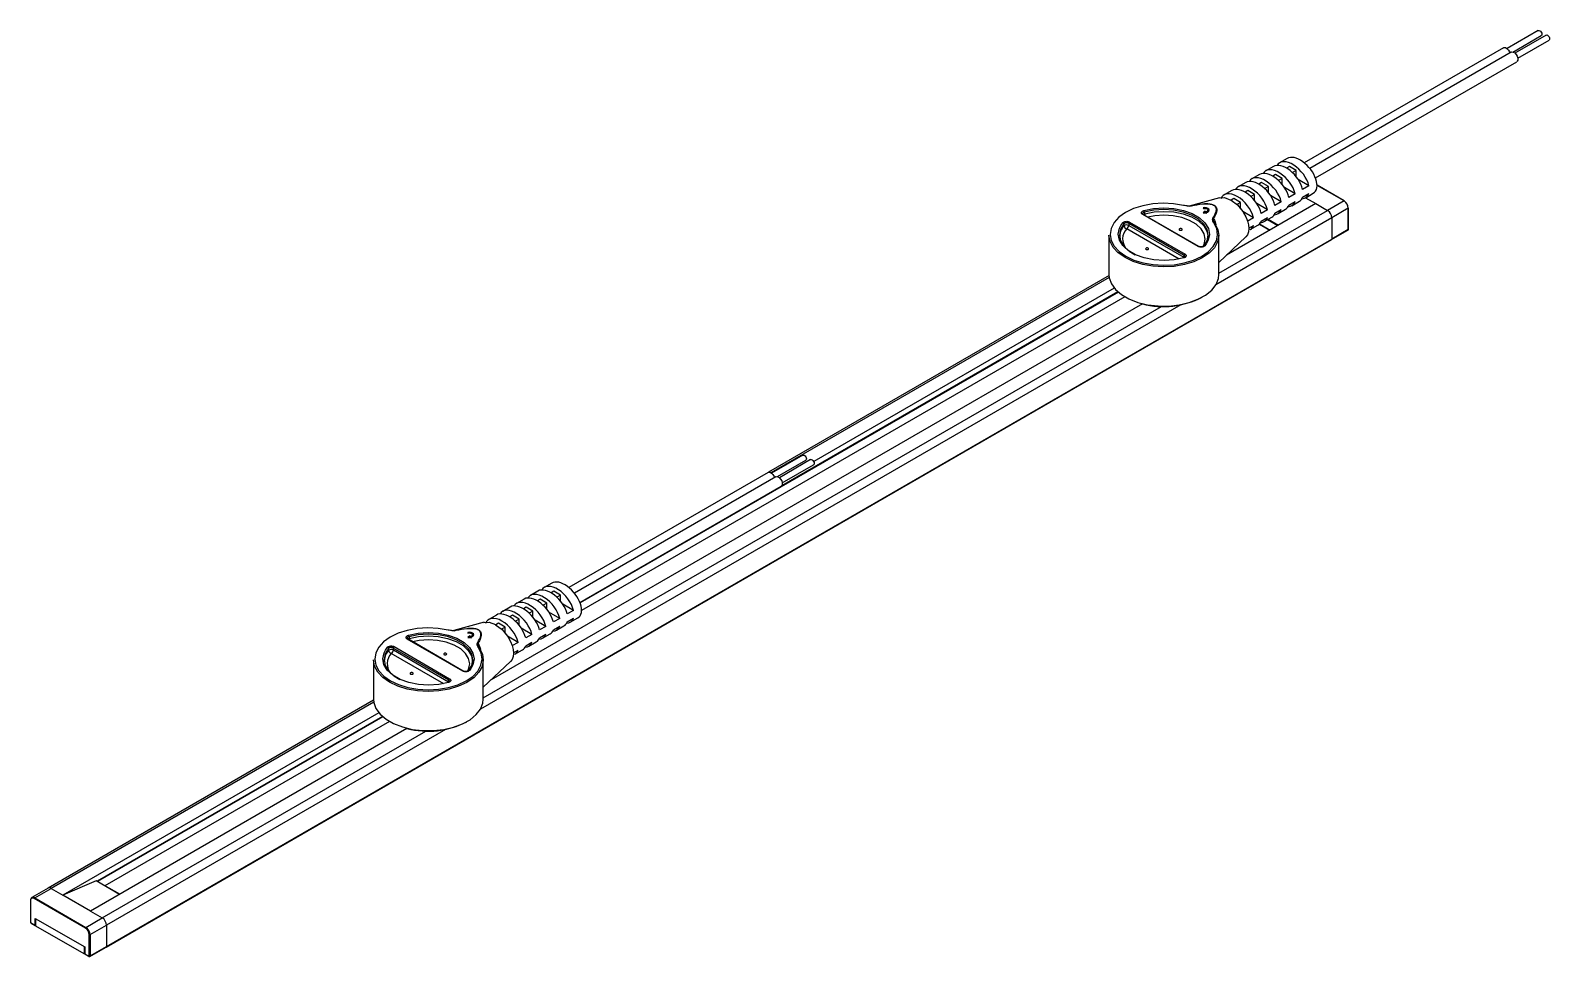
# Model space of a CAD drawing. Header units: millimetres. Extents: x 1020 to 1472, y -35 to 484.
# Drawn here: x 1050.7 to 1306.7, y 327.9 to 483.9 of the extents above; entities that cross this region are included whole.
import ezdxf

# ---------------------------------------------------------------- set-up
doc = ezdxf.new("R2010")
doc.units = ezdxf.units.MM
doc.layers.add('SolidLine', color=7, linetype='Continuous', lineweight=30)

msp = doc.modelspace()

# ---------------------------------------------------------------- linework, layer by layer
at = {"layer": 'SolidLine', "color": 7, "linetype": 'Continuous', "lineweight": 25}
for p, q in [((1304.806, 483.906), (1299.539, 480.865)), ((1300.529, 480.282), (1305.306, 483.04)), ((1306.115, 483.151), (1300.847, 480.11)), ((1301.347, 479.244), (1306.615, 482.285)), ((1298.937, 481.009), (1265.355, 461.622)), ((1300.245, 480.253), (1266.314, 460.665)), ((1267.257, 459.073), (1301.17, 478.651)), ((1260.17, 461.013), (1258.897, 460.279)), ((1262.503, 462.36), (1261.23, 461.626)), ((1262.86, 460.971), (1262.4, 460.706)), ((1263.991, 460.318), (1262.86, 460.971)), ((1255.503, 458.319), (1254.23, 457.584)), ((1257.836, 459.666), (1256.564, 458.931)), ((1258.193, 458.277), (1257.733, 458.012)), ((1259.324, 457.624), (1258.193, 458.277)), ((1260.526, 459.624), (1260.067, 459.359)), ((1261.658, 458.971), (1260.526, 459.624)), ((1261.658, 458.971), (1261.045, 458.617)), ((1261.658, 457.958), (1261.658, 458.971)), ((1263.991, 460.318), (1263.379, 459.964)), ((1263.991, 459.305), (1263.991, 460.318)), ((1266.167, 457.756), (1264.363, 458.797)), ((1251.105, 455.738), (1245.981, 454.335)), ((1253.169, 456.972), (1251.897, 456.237)), ((1255.859, 456.93), (1255.4, 456.665)), ((1256.991, 456.277), (1255.859, 456.93)), ((1256.991, 456.277), (1256.378, 455.923)), ((1256.991, 455.264), (1256.991, 456.277)), ((1259.324, 457.624), (1258.712, 457.27)), ((1259.324, 456.611), (1259.324, 457.624)), ((1261.5, 455.061), (1259.696, 456.102)), ((1263.833, 456.408), (1262.03, 457.45)), ((1263.833, 456.408), (1262.773, 455.796)), ((1266.167, 457.756), (1265.106, 457.143)), ((1265.106, 455.837), (1266.167, 456.449)), ((1265.608, 455.737), (1267.338, 454.738)), ((1265.621, 455.744), (1266.893, 456.479)), ((1272.125, 455.192), (1267.526, 457.847)), ((1248.674, 453.457), (1248.33, 453.176)), ((1248.33, 453.176), (1248.959, 453.129)), ((1248.333, 454.034), (1248.381, 453.921)), ((1248.674, 453.294), (1248.513, 453.162)), ((1248.774, 453.342), (1248.674, 453.457)), ((1248.674, 453.294), (1248.674, 453.457)), ((1248.774, 453.178), (1248.674, 453.294)), ((1248.774, 453.178), (1248.774, 453.342)), ((1248.864, 453.201), (1248.774, 453.178)), ((1248.959, 453.129), (1248.864, 453.238)), ((1248.864, 453.136), (1248.864, 453.238)), ((1249.142, 453.474), (1249.142, 453.637)), ((1267.338, 454.738), (1252.262, 446.035)), ((1253.007, 455.352), (1253.031, 455.338)), ((1253.526, 455.583), (1253.062, 455.315)), ((1254.657, 454.93), (1253.526, 455.583)), ((1254.657, 454.93), (1254.035, 454.571)), ((1254.657, 453.856), (1254.657, 454.93)), ((1256.833, 452.367), (1255.028, 453.409)), ((1259.167, 453.714), (1257.363, 454.755)), ((1259.167, 453.714), (1258.106, 453.102)), ((1261.5, 455.061), (1260.439, 454.449)), ((1260.439, 453.143), (1261.5, 453.755)), ((1260.954, 453.05), (1262.226, 453.785)), ((1262.773, 454.49), (1263.833, 455.102)), ((1263.287, 454.397), (1264.56, 455.132)), ((1267.338, 454.738), (1269.318, 453.595)), ((1272.075, 455.187), (1269.318, 453.595)), ((1272.782, 453.962), (1270.025, 452.37)), ((1272.782, 450.37), (1272.782, 453.962)), ((1272.812, 450.41), (1272.812, 454.003)), ((1245.142, 446.015), (1235.795, 451.41)), ((1235.804, 451.084), (1245.088, 445.725)), ((1235.936, 451.641), (1245.283, 446.245)), ((1247.498, 447.524), (1238.152, 452.92)), ((1247.598, 447.534), (1238.252, 452.93)), ((1256.833, 452.367), (1255.772, 451.755)), ((1256.031, 450.598), (1256.833, 451.061)), ((1256.287, 450.356), (1257.559, 451.091)), ((1257.822, 451.299), (1259.601, 450.272)), ((1258.106, 451.796), (1259.167, 452.408)), ((1258.62, 451.703), (1259.893, 452.438)), ((1270.025, 452.37), (1270.025, 448.778)), ((1063.508, 329.49), (1269.983, 448.686)), ((1063.55, 329.582), (1270.025, 448.778)), ((1232.467, 449.419), (1232.467, 442.805)), ((1250.967, 442.805), (1250.967, 449.419)), ((1250.967, 444.808), (1255.525, 449.128)), ((1269.983, 448.686), (1272.741, 450.278)), ((1272.782, 450.37), (1270.025, 448.778)), ((1247.602, 447.532), (1247.598, 447.534)), ((1232.473, 442.623), (1175.1, 409.503)), ((1233.363, 440.513), (1182.716, 411.275)), ((1238.092, 437.855), (1128.338, 374.495)), ((1234.05, 439.818), (1143.359, 387.464)), ((1235.142, 439.05), (1143.602, 386.205)), ((1233.973, 439.885), (1177.337, 407.19)), ((1180.882, 412.366), (1175.615, 409.325)), ((1176.605, 408.742), (1181.382, 411.5)), ((1182.19, 411.611), (1176.923, 408.57)), ((1177.423, 407.704), (1182.69, 410.745)), ((1175.013, 409.469), (1141.431, 390.082)), ((1176.321, 408.713), (1142.39, 389.125)), ((1143.333, 387.534), (1177.246, 407.111)), ((1136.246, 389.473), (1134.973, 388.739)), ((1138.579, 390.821), (1137.306, 390.086)), ((1138.936, 389.431), (1138.476, 389.166)), ((1140.067, 388.778), (1138.936, 389.431)), ((1131.579, 386.779), (1130.306, 386.045)), ((1133.912, 388.126), (1132.639, 387.392)), ((1134.269, 386.737), (1133.809, 386.472)), ((1135.4, 386.084), (1134.269, 386.737)), ((1136.602, 388.084), (1136.143, 387.819)), ((1137.734, 387.431), (1136.602, 388.084)), ((1137.734, 387.431), (1137.121, 387.078)), ((1137.734, 386.418), (1137.734, 387.431)), ((1140.067, 388.778), (1139.455, 388.425)), ((1140.067, 387.765), (1140.067, 388.778)), ((1142.243, 386.216), (1140.439, 387.257)), ((1127.181, 384.198), (1122.057, 382.795)), ((1129.245, 385.432), (1127.973, 384.697)), ((1129.602, 384.043), (1129.137, 383.775)), ((1130.733, 383.39), (1129.602, 384.043)), ((1131.935, 385.39), (1131.476, 385.125)), ((1133.067, 384.737), (1131.935, 385.39)), ((1133.067, 384.737), (1132.454, 384.383)), ((1133.067, 383.724), (1133.067, 384.737)), ((1135.4, 386.084), (1134.788, 385.731)), ((1135.4, 385.071), (1135.4, 386.084)), ((1137.576, 383.522), (1135.772, 384.563)), ((1139.909, 384.869), (1138.106, 385.91)), ((1139.909, 384.869), (1138.849, 384.256)), ((1142.243, 386.216), (1141.182, 385.603)), ((1141.182, 384.297), (1142.243, 384.909)), ((1141.696, 384.204), (1142.969, 384.939)), ((1124.75, 381.917), (1124.406, 381.636)), ((1124.406, 381.636), (1125.035, 381.589)), ((1124.409, 382.494), (1124.457, 382.381)), ((1124.75, 381.754), (1124.589, 381.623)), ((1124.85, 381.802), (1124.75, 381.917)), ((1124.75, 381.754), (1124.75, 381.917)), ((1124.85, 381.638), (1124.75, 381.754)), ((1124.85, 381.638), (1124.85, 381.802)), ((1124.94, 381.661), (1124.85, 381.638)), ((1125.035, 381.589), (1124.94, 381.698)), ((1124.94, 381.596), (1124.94, 381.698)), ((1125.218, 381.934), (1125.218, 382.097)), ((1129.083, 383.812), (1129.107, 383.798)), ((1130.733, 383.39), (1130.111, 383.031)), ((1130.733, 382.316), (1130.733, 383.39)), ((1132.909, 380.827), (1131.104, 381.869)), ((1135.242, 382.174), (1133.439, 383.216)), ((1135.242, 382.174), (1134.182, 381.562)), ((1137.576, 383.522), (1136.515, 382.909)), ((1136.515, 381.603), (1137.576, 382.215)), ((1137.03, 381.51), (1138.302, 382.245)), ((1138.849, 382.95), (1139.909, 383.562)), ((1139.363, 382.857), (1140.636, 383.592)), ((1121.218, 374.475), (1111.871, 379.87)), ((1111.88, 379.545), (1121.164, 374.185)), ((1112.012, 380.101), (1121.359, 374.705)), ((1123.574, 375.984), (1114.228, 381.38)), ((1123.674, 375.994), (1114.328, 381.39)), ((1132.909, 380.827), (1131.848, 380.215)), ((1132.107, 379.058), (1132.909, 379.521)), ((1132.363, 378.816), (1133.635, 379.551)), ((1134.182, 380.256), (1135.242, 380.868)), ((1134.696, 380.163), (1135.969, 380.898)), ((1108.543, 377.879), (1108.543, 371.265)), ((1127.043, 371.265), (1127.043, 377.879)), ((1127.043, 373.268), (1131.601, 377.589)), ((1123.678, 375.992), (1123.674, 375.994)), ((1108.549, 371.083), (1053.716, 339.429)), ((1109.439, 368.973), (1056.196, 338.237)), ((1114.168, 366.315), (1060.863, 335.543)), ((1110.049, 368.345), (1061.961, 340.585)), ((1110.126, 368.278), (1062.058, 340.529)), ((1111.218, 367.51), (1063.269, 339.83)), ((1061.791, 340.659), (1056.196, 338.237)), ((1065.779, 338.381), (1061.832, 340.659)), ((1053.716, 339.429), (1050.958, 337.837)), ((1051.458, 337.788), (1054.216, 339.38)), ((1054.216, 339.38), (1056.196, 338.237)), ((1060.863, 335.543), (1056.196, 338.237)), ((1050.722, 337.338), (1050.722, 333.746)), ((1050.751, 337.298), (1050.751, 333.705)), ((1060.014, 332.685), (1051.387, 337.665)), ((1051.458, 337.788), (1060.085, 332.808)), ((1060.863, 335.543), (1062.842, 334.4)), ((1050.822, 333.582), (1051.529, 333.174)), ((1050.842, 333.537), (1051.549, 333.128)), ((1051.529, 334.317), (1059.873, 329.501)), ((1051.529, 333.174), (1051.529, 334.317)), ((1051.599, 333.133), (1051.635, 333.154)), ((1051.635, 333.031), (1051.635, 334.256)), ((1051.635, 334.256), (1059.767, 329.562)), ((1059.767, 328.337), (1051.635, 333.031)), ((1060.085, 332.808), (1062.842, 334.4)), ((1060.792, 331.583), (1063.55, 333.175)), ((1063.55, 333.175), (1063.55, 329.582)), ((1060.65, 327.99), (1060.65, 331.583)), ((1060.792, 331.583), (1060.792, 327.99)), ((1059.767, 329.562), (1059.767, 328.337)), ((1059.873, 328.398), (1059.767, 328.337)), ((1059.873, 329.501), (1059.873, 328.357)), ((1059.873, 328.357), (1060.58, 327.949)), ((1059.893, 328.312), (1060.6, 327.903)), ((1060.75, 327.898), (1063.508, 329.49)), ((1060.792, 327.99), (1063.55, 329.582))]:
    msp.add_line(p, q, dxfattribs=at)
at = {"layer": 'SolidLine', "color": 8, "linetype": 'Continuous', "lineweight": 25}
for p, q in [((1272.075, 455.187), (1267.527, 457.813)), ((1246.053, 454.328), (1246.376, 454.392)), ((1250.967, 443.002), (1269.318, 453.595)), ((1234.464, 451.045), (1234.817, 451.533)), ((1270.025, 452.37), (1250.473, 441.084)), ((1257.842, 451.321), (1259.63, 450.288)), ((1260.911, 451.028), (1259.181, 452.027)), ((1259.313, 452.103), (1261.043, 451.104)), ((1244.294, 445.404), (1235.452, 450.508)), ((1245.149, 445.672), (1245.088, 445.725)), ((1248.859, 447.946), (1248.618, 447.632)), ((1232.508, 442.305), (1175.51, 409.402)), ((1244.591, 437.688), (1126.549, 369.544)), ((1127.043, 371.462), (1241.303, 437.423)), ((1122.129, 382.788), (1122.452, 382.852)), ((1110.54, 379.505), (1110.893, 379.993)), ((1120.37, 373.864), (1111.528, 378.969)), ((1124.934, 376.406), (1124.694, 376.092)), ((1121.225, 374.132), (1121.164, 374.185)), ((1108.584, 370.766), (1054.216, 339.38)), ((1120.667, 366.148), (1063.55, 333.175)), ((1062.842, 334.4), (1117.379, 365.883)), ((1065.758, 338.369), (1061.791, 340.659))]:
    msp.add_line(p, q, dxfattribs=at)
at = {"layer": 'SolidLine', "color": 7, "linetype": 'Continuous', "lineweight": 25, "flags": 128}
for points in [[(1304.806, 483.906), (1304.921, 483.928), (1305.056, 483.881), (1305.192, 483.772), (1305.306, 483.617), (1305.383, 483.441), (1305.41, 483.269), (1305.383, 483.128), (1305.306, 483.04), (1305.306, 483.04)], [(1306.115, 483.151), (1306.229, 483.173), (1306.365, 483.126), (1306.5, 483.017), (1306.615, 482.862), (1306.691, 482.686), (1306.718, 482.514), (1306.691, 482.373), (1306.615, 482.285), (1306.615, 482.285)], [(1298.937, 481.009), (1299.039, 481.046), (1299.277, 481.02), (1299.534, 480.869), (1299.77, 480.616), (1299.949, 480.301), (1300.012, 480.119)], [(1300.245, 480.253), (1300.338, 480.289), (1300.574, 480.269), (1300.83, 480.123), (1301.068, 479.875), (1301.25, 479.561), (1301.349, 479.23), (1301.349, 478.934), (1301.25, 478.717), (1301.17, 478.651)], [(1251.029, 455.715), (1251.936, 455.763), (1253.007, 455.352)], [(1245.047, 454.44), (1243.352, 454.721), (1241.594, 454.806), (1239.841, 454.693), (1238.159, 454.386), (1236.613, 453.897), (1235.26, 453.243), (1234.153, 452.45), (1233.333, 451.549), (1232.831, 450.573), (1232.667, 449.559), (1232.847, 448.546), (1233.364, 447.572), (1234.198, 446.675), (1235.318, 445.888), (1236.681, 445.242), (1238.235, 444.76), (1239.922, 444.462), (1241.676, 444.358), (1243.432, 444.453), (1245.124, 444.742), (1246.685, 445.216), (1248.058, 445.855), (1249.19, 446.636), (1250.039, 447.528), (1250.571, 448.499), (1250.766, 449.511), (1250.618, 450.526), (1250.132, 451.505)], [(1238.338, 453.566), (1239.967, 453.901), (1241.685, 454.018), (1243.405, 453.91), (1245.039, 453.582), (1246.504, 453.052), (1247.727, 452.346), (1248.646, 451.5), (1249.213, 450.557), (1249.4, 449.564), (1249.199, 448.572), (1248.859, 447.946)], [(1248.439, 447.533), (1249.005, 448.449), (1249.201, 449.415), (1249.019, 450.382), (1248.466, 451.301), (1247.571, 452.125), (1246.38, 452.813), (1244.952, 453.329), (1243.361, 453.648), (1241.686, 453.754), (1240.013, 453.64), (1238.426, 453.314)], [(1248.864, 453.238), (1249.11, 453.326), (1249.278, 453.463), (1249.342, 453.626), (1249.293, 453.79), (1249.138, 453.932), (1248.901, 454.028), (1248.618, 454.064), (1248.333, 454.034)], [(1248.381, 453.921), (1248.593, 453.948), (1248.806, 453.925), (1248.987, 453.856), (1249.105, 453.751), (1249.142, 453.627), (1249.092, 453.505), (1248.962, 453.405), (1248.774, 453.342)], [(1253.031, 455.338), (1254.115, 454.51), (1255.033, 453.403)], [(1255.033, 453.404), (1255.156, 453.214), (1255.53, 452.535), (1255.807, 451.845), (1255.979, 451.172), (1256.036, 450.541), (1255.979, 449.977), (1255.807, 449.501), (1255.53, 449.132), (1255.526, 449.129)], [(1250.318, 451.384), (1250.815, 450.384), (1250.966, 449.346), (1250.766, 448.312), (1250.222, 447.32), (1249.355, 446.407), (1248.198, 445.609), (1246.795, 444.956), (1245.199, 444.472), (1243.47, 444.176), (1241.675, 444.079), (1239.882, 444.185), (1238.158, 444.49), (1236.57, 444.983), (1235.177, 445.643), (1234.032, 446.447), (1233.179, 447.364), (1232.651, 448.36), (1232.467, 449.395), (1232.467, 449.419)], [(1245.096, 445.599), (1243.467, 445.264), (1241.749, 445.147), (1240.03, 445.255), (1238.396, 445.583), (1236.93, 446.113), (1235.707, 446.819), (1234.789, 447.665), (1234.222, 448.608), (1234.034, 449.601), (1234.236, 450.593), (1234.464, 451.045)], [(1234.996, 451.333), (1234.43, 450.417), (1234.233, 449.451), (1234.416, 448.485), (1234.969, 447.566), (1235.863, 446.742), (1236.893, 446.13)], [(1244.369, 450.297), (1244.45, 450.265), (1244.546, 450.254), (1244.641, 450.265), (1244.722, 450.297), (1244.777, 450.344), (1244.796, 450.399), (1244.777, 450.454), (1244.722, 450.501), (1244.641, 450.532), (1244.546, 450.543), (1244.45, 450.532), (1244.369, 450.501), (1244.315, 450.454), (1244.296, 450.399), (1244.315, 450.344), (1244.369, 450.297)], [(1239.066, 447.235), (1238.985, 447.266), (1238.889, 447.277), (1238.793, 447.266), (1238.712, 447.235), (1238.658, 447.188), (1238.639, 447.133), (1238.658, 447.078), (1238.712, 447.031), (1238.793, 447), (1238.889, 446.989), (1238.985, 447), (1239.066, 447.031), (1239.12, 447.078), (1239.139, 447.133), (1239.12, 447.188), (1239.066, 447.235)], [(1232.467, 442.805), (1232.519, 442.24), (1232.881, 441.226), (1233.574, 440.272), (1234.574, 439.413), (1235.841, 438.681), (1237.329, 438.104), (1238.982, 437.704), (1240.738, 437.495), (1242.53, 437.486), (1244.292, 437.676), (1245.957, 438.059), (1247.463, 438.62), (1248.753, 439.339), (1249.779, 440.187), (1250.503, 441.134), (1250.896, 442.144), (1250.967, 442.805)], [(1180.882, 412.366), (1180.997, 412.388), (1181.132, 412.341), (1181.268, 412.232), (1181.382, 412.078), (1181.459, 411.901), (1181.486, 411.729), (1181.459, 411.588), (1181.382, 411.5), (1181.382, 411.5)], [(1182.19, 411.611), (1182.305, 411.633), (1182.44, 411.586), (1182.576, 411.477), (1182.69, 411.322), (1182.767, 411.146), (1182.794, 410.974), (1182.767, 410.833), (1182.69, 410.745), (1182.69, 410.745)], [(1175.013, 409.469), (1175.115, 409.506), (1175.353, 409.48), (1175.61, 409.329), (1175.846, 409.077), (1176.025, 408.761), (1176.088, 408.579)], [(1176.321, 408.713), (1176.413, 408.749), (1176.649, 408.729), (1176.906, 408.584), (1177.144, 408.335), (1177.326, 408.021), (1177.425, 407.69), (1177.425, 407.394), (1177.326, 407.177), (1177.246, 407.111)], [(1127.105, 384.175), (1128.012, 384.223), (1129.083, 383.812)], [(1121.123, 382.901), (1119.428, 383.181), (1117.67, 383.267), (1115.917, 383.154), (1114.235, 382.846), (1112.689, 382.357), (1111.336, 381.703), (1110.229, 380.911), (1109.409, 380.009), (1108.907, 379.033), (1108.743, 378.019), (1108.923, 377.006), (1109.44, 376.032), (1110.274, 375.135), (1111.394, 374.348), (1112.757, 373.702), (1114.311, 373.22), (1115.997, 372.922), (1117.752, 372.818), (1119.508, 372.913), (1121.199, 373.202), (1122.761, 373.676), (1124.134, 374.315), (1125.266, 375.096), (1126.114, 375.989), (1126.647, 376.959), (1126.842, 377.971), (1126.694, 378.986), (1126.208, 379.965)], [(1114.414, 382.026), (1116.043, 382.362), (1117.761, 382.478), (1119.481, 382.37), (1121.114, 382.042), (1122.58, 381.512), (1123.803, 380.806), (1124.722, 379.96), (1125.289, 379.017), (1125.476, 378.024), (1125.275, 377.032), (1124.934, 376.406)], [(1124.515, 375.994), (1125.081, 376.91), (1125.277, 377.876), (1125.095, 378.842), (1124.542, 379.761), (1123.647, 380.585), (1122.456, 381.273), (1121.028, 381.789), (1119.437, 382.108), (1117.762, 382.214), (1116.089, 382.1), (1114.502, 381.774)], [(1124.94, 381.698), (1125.186, 381.786), (1125.354, 381.923), (1125.418, 382.086), (1125.369, 382.251), (1125.214, 382.392), (1124.977, 382.488), (1124.694, 382.524), (1124.409, 382.494)], [(1124.457, 382.381), (1124.669, 382.408), (1124.882, 382.386), (1125.063, 382.316), (1125.181, 382.211), (1125.218, 382.087), (1125.168, 381.965), (1125.038, 381.865), (1124.85, 381.802)], [(1129.107, 383.798), (1130.191, 382.97), (1131.109, 381.863)], [(1131.109, 381.864), (1131.232, 381.675), (1131.606, 380.995), (1131.883, 380.305), (1132.055, 379.632), (1132.112, 379.001), (1132.055, 378.437), (1131.883, 377.962), (1131.606, 377.592), (1131.602, 377.589)], [(1126.394, 379.844), (1126.891, 378.844), (1127.042, 377.807), (1126.842, 376.772), (1126.298, 375.78), (1125.431, 374.867), (1124.274, 374.069), (1122.871, 373.416), (1121.275, 372.932), (1119.546, 372.636), (1117.751, 372.539), (1115.958, 372.646), (1114.234, 372.951), (1112.645, 373.443), (1111.252, 374.103), (1110.108, 374.908), (1109.255, 375.825), (1108.727, 376.82), (1108.543, 377.855), (1108.543, 377.879)], [(1121.172, 374.059), (1119.543, 373.724), (1117.825, 373.607), (1116.106, 373.715), (1114.472, 374.043), (1113.006, 374.573), (1111.783, 375.279), (1110.865, 376.125), (1110.298, 377.069), (1110.11, 378.061), (1110.312, 379.053), (1110.54, 379.505)], [(1111.072, 379.794), (1110.506, 378.877), (1110.309, 377.912), (1110.492, 376.945), (1111.045, 376.026), (1111.939, 375.202), (1112.969, 374.59)], [(1120.445, 378.757), (1120.526, 378.726), (1120.622, 378.715), (1120.717, 378.726), (1120.798, 378.757), (1120.853, 378.804), (1120.872, 378.859), (1120.853, 378.914), (1120.798, 378.961), (1120.717, 378.992), (1120.622, 379.003), (1120.526, 378.992), (1120.445, 378.961), (1120.391, 378.914), (1120.372, 378.859), (1120.391, 378.804), (1120.445, 378.757)], [(1115.142, 375.695), (1115.06, 375.727), (1114.965, 375.738), (1114.869, 375.727), (1114.788, 375.695), (1114.734, 375.648), (1114.715, 375.593), (1114.734, 375.538), (1114.788, 375.491), (1114.869, 375.46), (1114.965, 375.449), (1115.06, 375.46), (1115.142, 375.491), (1115.196, 375.538), (1115.215, 375.593), (1115.196, 375.648), (1115.142, 375.695)], [(1108.543, 371.265), (1108.595, 370.7), (1108.957, 369.686), (1109.65, 368.732), (1110.65, 367.873), (1111.917, 367.141), (1113.405, 366.565), (1115.058, 366.164), (1116.814, 365.955), (1118.606, 365.946), (1120.368, 366.136), (1122.033, 366.519), (1123.539, 367.081), (1124.829, 367.799), (1125.855, 368.647), (1126.579, 369.594), (1126.972, 370.604), (1127.043, 371.265)]]:
    msp.add_lwpolyline(points, dxfattribs=at)
at = {"layer": 'SolidLine', "color": 8, "linetype": 'Continuous', "lineweight": 25, "flags": 128}
for points in [[(1238.483, 453.014), (1240.058, 453.333), (1241.716, 453.441), (1243.375, 453.333), (1244.95, 453.015), (1246.364, 452.502), (1247.544, 451.821), (1248.432, 451.005), (1248.983, 450.096), (1249.17, 449.138), (1249.167, 449.031)], [(1248.284, 447.445), (1248.497, 447.872), (1248.672, 448.765), (1248.497, 449.659), (1247.983, 450.508), (1247.154, 451.269), (1246.053, 451.905), (1244.734, 452.383), (1243.264, 452.68), (1241.716, 452.781), (1240.169, 452.68), (1239.044, 452.472)], [(1245.075, 445.638), (1245.076, 445.644), (1245.088, 445.725)], [(1114.558, 381.475), (1116.134, 381.793), (1117.792, 381.901), (1119.451, 381.793), (1121.026, 381.475), (1122.44, 380.962), (1123.62, 380.281), (1124.508, 379.465), (1125.059, 378.556), (1125.246, 377.598), (1125.243, 377.491)], [(1124.36, 375.905), (1124.573, 376.332), (1124.748, 377.226), (1124.573, 378.119), (1124.059, 378.968), (1123.23, 379.729), (1122.129, 380.365), (1120.81, 380.843), (1119.34, 381.14), (1117.792, 381.241), (1116.245, 381.14), (1115.12, 380.932)], [(1121.151, 374.099), (1121.152, 374.104), (1121.164, 374.185)]]:
    msp.add_lwpolyline(points, dxfattribs=at)
at = {"layer": 'SolidLine', "color": 7, "linetype": 'Continuous', "lineweight": 25}
for centre, radius, start, end in [((1237.961, 453.293), 0.466, 2.47441, 35.81707), ((1246.354, 454.332), 0.0641, 25.80247, 70.23456), ((1248.885, 453.357), 0.486, 24.06797, 70.92567), ((1248.91, 453.484), 0.232, 305.1346, 357.34909), ((1268.49, 452.301), 1.537, 2.6055, 57.39451), ((1272.105, 455.146), 0.0503, 65.6853, 125.61563), ((1271.247, 453.893), 1.537, 2.6055, 57.39451), ((1271.401, 453.981), 1.383, 2.60551, 57.3945), ((1234.751, 451.294), 0.248, 9.19658, 74.53945), ((1235.479, 450.276), 0.871, 68.08619, 123.11177), ((1235.614, 451.105), 0.619, 189.25734, 254.84244), ((1235.031, 451.162), 0.777, 302.80122, 354.31043), ((1236.105, 451.379), 0.311, 122.80084, 174.31155), ((1249.937, 452.045), 0.254, 53.32414, 77.53627), ((1250.181, 451.376), 0.137, 3.17319, 110.80333), ((1269.928, 448.766), 0.0971, 304.4797, 6.83264), ((1245.047, 445.572), 0.0562, 28.90468, 97.04382), ((1245.451, 445.984), 0.311, 122.80084, 174.31155), ((1241.665, 451.548), 14.152, 255.37568, 297.44406), ((1114.037, 381.754), 0.466, 2.47771, 35.81505), ((1122.43, 382.792), 0.0641, 25.79542, 70.23477), ((1124.961, 381.817), 0.486, 24.06751, 70.92527), ((1124.986, 381.945), 0.232, 305.12905, 357.35552), ((1110.827, 379.754), 0.248, 9.19433, 74.53916), ((1111.555, 378.737), 0.871, 68.08564, 123.11196), ((1111.69, 379.566), 0.618, 189.25586, 254.84391), ((1111.107, 379.622), 0.777, 302.8006, 354.31154), ((1112.181, 379.84), 0.311, 122.80237, 174.30878), ((1126.013, 380.505), 0.254, 53.32429, 77.53879), ((1126.257, 379.837), 0.137, 3.17319, 110.80333), ((1121.123, 374.032), 0.0562, 28.90468, 97.04382), ((1121.527, 374.444), 0.311, 122.80237, 174.30878), ((1117.741, 380.009), 14.152, 255.37568, 297.44405), ((1053.923, 338.971), 0.503, 54.38239, 114.30714), ((1050.772, 337.333), 0.0503, 114.3772, 174.30595), ((1051.182, 337.449), 0.437, 50.79673, 189.214), ((1051.139, 337.361), 0.393, 50.79675, 189.21398), ((1051.541, 337.658), 0.154, 122.60785, 177.39153), ((1050.904, 333.712), 0.154, 182.6056, 237.39452), ((1051.572, 333.167), 0.0437, 170.79175, 309.19912), ((1060.168, 332.678), 0.154, 122.60785, 177.39153), ((1059.257, 331.513), 1.537, 2.6055, 57.39451), ((1062.014, 333.105), 1.537, 2.6055, 57.39451), ((1059.269, 331.52), 1.383, 2.60551, 57.3945), ((1060.721, 331.719), 0.154, 242.61266, 297.38796), ((1059.923, 328.352), 0.0503, 174.37563, 234.31766), ((1060.607, 327.983), 0.0437, 230.79665, 9.21375), ((1060.721, 328.127), 0.154, 242.61266, 297.38796), ((1063.45, 329.572), 0.0998, 305.41415, 5.89819)]:
    msp.add_arc(centre, radius, start, end, dxfattribs=at)
at = {"layer": 'SolidLine', "color": 8, "linetype": 'Continuous', "lineweight": 25}
for centre, radius, start, end in [((1272.762, 454.008), 0.0503, 294.3772, 354.30595), ((1237.065, 449.113), 2.798, 137.44204, 182.30664), ((1238.21, 452.839), 0.0995, 65.3381, 125.97319), ((1238.686, 452.464), 0.587, 110.26002, 131.47562), ((1239.697, 453.08), 1.216, 183.08856, 194.51552), ((1237.328, 448.773), 2.556, 137.22393, 218.2414), ((1272.683, 450.359), 0.0998, 305.41415, 5.89819), ((1272.762, 450.415), 0.0503, 294.3772, 354.30595), ((1247.557, 447.444), 0.0995, 65.3381, 125.97319), ((1248.568, 447.499), 0.142, 69.29071, 138.17446), ((1114.762, 380.924), 0.587, 110.26193, 131.47371), ((1115.773, 381.54), 1.217, 183.09169, 194.51239), ((1113.14, 377.574), 2.798, 137.44094, 182.30774), ((1113.404, 377.233), 2.556, 137.224, 218.24116), ((1114.286, 381.299), 0.0995, 65.3287, 125.98258), ((1123.633, 375.904), 0.0995, 65.3287, 125.98258), ((1124.643, 375.959), 0.142, 69.29179, 138.17398), ((1061.812, 340.619), 0.0451, 63.51486, 117.93267), ((1050.772, 337.343), 0.0503, 185.6796, 245.62874), ((1050.772, 333.751), 0.0503, 185.6796, 245.62874), ((1050.872, 333.577), 0.0503, 174.37563, 234.31766), ((1060.63, 327.944), 0.0503, 174.37563, 234.31766), ((1060.692, 327.98), 0.101, 306.06082, 5.58844)]:
    msp.add_arc(centre, radius, start, end, dxfattribs=at)
at = {"layer": 'SolidLine', "color": 7, "linetype": 'Continuous', "lineweight": 25}
for centre, start_param, end_param in [((1262.365, 458.073), 3.9776791, 6.1883032), ((1263.425, 458.685), 3.9776791, 6.4900399), ((1264.698, 459.42), 3.0523428, 6.1952478), ((1257.698, 455.378), 3.9776791, 6.1883032), ((1258.759, 455.991), 3.9776791, 6.4900399), ((1260.031, 456.725), 3.9776791, 6.1883032), ((1261.092, 457.338), 3.9776791, 6.4900399), ((1254.092, 453.297), 3.9776791, 6.6218518), ((1255.364, 454.031), 3.9776791, 6.1883032), ((1256.425, 454.644), 3.9776791, 6.4900399), ((1262.365, 458.073), 3.0467106, 3.4802591), ((1263.425, 458.685), 2.7446987, 3.4802591), ((1257.698, 455.378), 3.0467106, 3.4802591), ((1258.759, 455.991), 2.7446987, 3.4802591), ((1260.031, 456.725), 3.0467106, 3.4802591), ((1261.092, 457.338), 2.7446987, 3.4802591), ((1254.092, 453.297), 3.047677, 3.4802591), ((1255.364, 454.031), 3.0467106, 3.4802591), ((1256.425, 454.644), 2.7446987, 3.4802591), ((1137.168, 385.798), 3.9776791, 6.4900399), ((1138.441, 386.533), 3.9776791, 6.1883032), ((1139.501, 387.145), 3.9776791, 6.4900399), ((1140.774, 387.88), 3.0523428, 6.1952478), ((1133.774, 383.839), 3.9776791, 6.1883032), ((1134.834, 384.451), 3.9776791, 6.4900399), ((1136.107, 385.186), 3.9776791, 6.1883032), ((1130.168, 381.757), 3.9776791, 6.6218518), ((1131.44, 382.491), 3.9776791, 6.1883032), ((1132.501, 383.104), 3.9776791, 6.4900399), ((1138.441, 386.533), 3.0467106, 3.4802591), ((1139.501, 387.145), 2.7446987, 3.4802591), ((1133.774, 383.839), 3.0467106, 3.4802591), ((1134.834, 384.451), 2.7446987, 3.4802591), ((1136.107, 385.186), 3.0467106, 3.4802591), ((1137.168, 385.798), 2.7446987, 3.4802591), ((1130.168, 381.757), 3.047677, 3.4802591), ((1131.44, 382.491), 3.0467106, 3.4802591), ((1132.501, 383.104), 2.7446987, 3.4802591)]:
    msp.add_ellipse(centre, major_axis=(-2.354, 2.83), ratio=0.5539085, start_param=start_param, end_param=end_param, dxfattribs=at)
for points, knots in [([(1238.152, 452.92), (1238.102, 452.955), (1238.001, 453.026), (1237.938, 453.161), (1237.951, 453.298), (1238.044, 453.424), (1238.183, 453.515), (1238.295, 453.552), (1238.338, 453.566)], [0, 0, 0, 0, 0.1783703, 0.3568001, 0.5338957, 0.7099553, 0.8862277, 1, 1, 1, 1]), ([(1238.426, 453.314), (1238.439, 453.246), (1238.457, 453.147), (1238.476, 453.047), (1238.483, 453.014)], [0, 0, 0, 0, 0.67369131, 1, 1, 1, 1]), ([(1246.412, 454.359), (1246.294, 454.346), (1245.894, 454.3), (1245.423, 454.361), (1245.101, 454.429), (1245.047, 454.44)], [0, 0, 0, 0, 0.2569276, 0.8768672, 1, 1, 1, 1]), ([(1245.645, 454.366), (1245.781, 454.359), (1246.019, 454.347), (1246.269, 454.378), (1246.376, 454.392)], [0, 0, 0, 0, 0.570366, 1, 1, 1, 1]), ([(1246.376, 454.392), (1246.981, 454.511), (1247.826, 454.676), (1248.968, 454.735), (1249.631, 454.68), (1250.117, 454.519), (1250.425, 454.305), (1250.634, 453.962), (1250.646, 453.377), (1250.404, 452.784), (1250.162, 452.372), (1250.089, 452.248)], [0, 0, 0, 0, 0.2389961, 0.333881, 0.4305572, 0.4861599, 0.5420756, 0.6083013, 0.7186073, 0.9152947, 1, 1, 1, 1]), ([(1249.992, 452.292), (1250.234, 452.698), (1250.57, 453.261), (1250.578, 453.962), (1250.384, 454.296), (1250.087, 454.503), (1249.613, 454.657), (1248.964, 454.706), (1247.841, 454.643), (1247.009, 454.478), (1246.412, 454.359)], [0, 0, 0, 0, 0.2832255, 0.3932046, 0.4585317, 0.5133706, 0.5680018, 0.663894, 0.7589127, 1, 1, 1, 1]), ([(1234.817, 451.533), (1234.858, 451.572), (1234.942, 451.65), (1235.142, 451.728), (1235.371, 451.765), (1235.608, 451.755), (1235.802, 451.709), (1235.899, 451.66), (1235.936, 451.641)], [0, 0, 0, 0, 0.1783707, 0.3567994, 0.5338992, 0.709959, 0.8862278, 1, 1, 1, 1]), ([(1235.795, 451.41), (1235.768, 451.425), (1235.7, 451.464), (1235.561, 451.502), (1235.392, 451.511), (1235.228, 451.483), (1235.085, 451.424), (1235.025, 451.363), (1234.996, 451.333)], [0, 0, 0, 0, 0.1141454, 0.2904977, 0.4661964, 0.6428513, 0.8211635, 1, 1, 1, 1]), ([(1235.003, 451.006), (1235.002, 451.081), (1234.999, 451.19), (1234.997, 451.299), (1234.996, 451.333)], [0, 0, 0, 0, 0.6840095, 1, 1, 1, 1]), ([(1235.795, 451.41), (1235.797, 451.337), (1235.8, 451.229), (1235.803, 451.12), (1235.804, 451.084)], [0, 0, 0, 0, 0.6736936, 1, 1, 1, 1]), ([(1238.257, 452.931), (1238.244, 452.938), (1238.189, 452.964), (1238.155, 453.012), (1238.151, 453.027), (1238.149, 453.033)], [0, 0, 0, 0, 0.1541482, 0.6202335, 1, 1, 1, 1]), ([(1250.132, 451.505), (1250.03, 451.685), (1249.883, 451.945), (1249.966, 452.211), (1249.992, 452.292)], [0, 0, 0, 0, 0.6915147, 1, 1, 1, 1]), ([(1250.348, 451.387), (1250.296, 451.452), (1250.228, 451.538), (1250.211, 451.622), (1250.207, 451.643)], [0, 0, 0, 0, 0.7579619, 1, 1, 1, 1]), ([(1272.74, 450.28), (1272.744, 450.281), (1272.765, 450.29), (1272.79, 450.322), (1272.809, 450.366), (1272.811, 450.396), (1272.812, 450.41)], [0, 0, 0, 0, 0.0911261, 0.4203583, 0.7311366, 1, 1, 1, 1]), ([(1245.28, 445.782), (1245.28, 445.775), (1245.28, 445.761), (1245.204, 445.694), (1245.117, 445.646), (1245.051, 445.633), (1245.04, 445.63)], [0, 0, 0, 0, 0.3078598, 0.6191093, 0.9325433, 1, 1, 1, 1]), ([(1245.088, 445.725), (1245.094, 445.757), (1245.112, 445.853), (1245.13, 445.95), (1245.142, 446.015)], [0, 0, 0, 0, 0.3263064, 1, 1, 1, 1]), ([(1245.283, 446.245), (1245.333, 446.21), (1245.434, 446.139), (1245.497, 446.004), (1245.483, 445.867), (1245.39, 445.741), (1245.251, 445.65), (1245.14, 445.613), (1245.096, 445.599)], [0, 0, 0, 0, 0.1783703, 0.3568001, 0.5338957, 0.7099553, 0.8862277, 1, 1, 1, 1]), ([(1248.618, 447.632), (1248.576, 447.593), (1248.493, 447.515), (1248.292, 447.437), (1248.063, 447.4), (1247.827, 447.41), (1247.632, 447.456), (1247.536, 447.505), (1247.498, 447.524)], [0, 0, 0, 0, 0.1783707, 0.3567994, 0.5338992, 0.709959, 0.8862278, 1, 1, 1, 1]), ([(1248.459, 447.596), (1248.456, 447.59), (1248.443, 447.57), (1248.361, 447.515), (1248.221, 447.464), (1248.04, 447.437), (1247.851, 447.447), (1247.692, 447.484), (1247.629, 447.521), (1247.604, 447.536)], [0, 0, 0, 0, 0.0563641, 0.209012, 0.3715789, 0.5400452, 0.7135457, 0.8873252, 1, 1, 1, 1]), ([(1114.228, 381.38), (1114.178, 381.415), (1114.077, 381.486), (1114.014, 381.621), (1114.027, 381.758), (1114.12, 381.884), (1114.259, 381.975), (1114.371, 382.012), (1114.414, 382.026)], [0, 0, 0, 0, 0.1783711, 0.3567998, 0.5338978, 0.7099576, 0.8862275, 1, 1, 1, 1]), ([(1114.333, 381.391), (1114.32, 381.398), (1114.265, 381.424), (1114.231, 381.473), (1114.227, 381.487), (1114.225, 381.493)], [0, 0, 0, 0, 0.1541484, 0.6202286, 1, 1, 1, 1]), ([(1114.502, 381.774), (1114.515, 381.707), (1114.533, 381.607), (1114.552, 381.507), (1114.558, 381.475)], [0, 0, 0, 0, 0.67369099, 1, 1, 1, 1]), ([(1122.488, 382.82), (1122.37, 382.806), (1121.97, 382.76), (1121.499, 382.821), (1121.177, 382.889), (1121.123, 382.901)], [0, 0, 0, 0, 0.2569279, 0.8768682, 1, 1, 1, 1]), ([(1121.721, 382.826), (1121.857, 382.819), (1122.095, 382.807), (1122.345, 382.839), (1122.452, 382.852)], [0, 0, 0, 0, 0.570364, 1, 1, 1, 1]), ([(1122.452, 382.852), (1123.057, 382.971), (1123.902, 383.137), (1125.044, 383.195), (1125.707, 383.14), (1126.193, 382.979), (1126.501, 382.765), (1126.71, 382.422), (1126.722, 381.838), (1126.48, 381.244), (1126.238, 380.832), (1126.165, 380.708)], [0, 0, 0, 0, 0.2389962, 0.3338812, 0.4305571, 0.4861599, 0.5420757, 0.6083017, 0.718608, 0.9152951, 1, 1, 1, 1]), ([(1126.068, 380.753), (1126.31, 381.158), (1126.646, 381.721), (1126.654, 382.422), (1126.46, 382.756), (1126.163, 382.963), (1125.689, 383.117), (1125.04, 383.167), (1123.917, 383.103), (1123.085, 382.938), (1122.488, 382.82)], [0, 0, 0, 0, 0.2832257, 0.3932047, 0.4585318, 0.5133707, 0.5680018, 0.6638943, 0.7589129, 1, 1, 1, 1]), ([(1110.893, 379.993), (1110.934, 380.032), (1111.018, 380.11), (1111.218, 380.188), (1111.447, 380.225), (1111.684, 380.215), (1111.878, 380.169), (1111.974, 380.12), (1112.012, 380.101)], [0, 0, 0, 0, 0.1783711, 0.3567945, 0.5338946, 0.7099585, 0.8862276, 1, 1, 1, 1]), ([(1111.871, 379.87), (1111.844, 379.886), (1111.776, 379.924), (1111.637, 379.962), (1111.468, 379.971), (1111.304, 379.943), (1111.161, 379.884), (1111.101, 379.824), (1111.072, 379.794)], [0, 0, 0, 0, 0.1141449, 0.2904936, 0.4661917, 0.6428528, 0.8211564, 1, 1, 1, 1]), ([(1111.079, 379.466), (1111.078, 379.541), (1111.075, 379.65), (1111.073, 379.759), (1111.072, 379.794)], [0, 0, 0, 0, 0.6840108, 1, 1, 1, 1]), ([(1111.871, 379.87), (1111.873, 379.797), (1111.876, 379.689), (1111.879, 379.58), (1111.88, 379.545)], [0, 0, 0, 0, 0.6736936, 1, 1, 1, 1]), ([(1126.208, 379.965), (1126.106, 380.145), (1125.959, 380.405), (1126.042, 380.671), (1126.068, 380.753)], [0, 0, 0, 0, 0.6915142, 1, 1, 1, 1]), ([(1126.424, 379.847), (1126.372, 379.912), (1126.304, 379.998), (1126.287, 380.082), (1126.283, 380.103)], [0, 0, 0, 0, 0.7579619, 1, 1, 1, 1]), ([(1121.356, 374.242), (1121.356, 374.235), (1121.356, 374.221), (1121.28, 374.154), (1121.193, 374.106), (1121.127, 374.093), (1121.116, 374.091)], [0, 0, 0, 0, 0.3078495, 0.619098, 0.9325309, 1, 1, 1, 1]), ([(1121.164, 374.185), (1121.17, 374.217), (1121.188, 374.313), (1121.206, 374.41), (1121.218, 374.475)], [0, 0, 0, 0, 0.3263064, 1, 1, 1, 1]), ([(1121.359, 374.705), (1121.409, 374.67), (1121.51, 374.599), (1121.573, 374.464), (1121.559, 374.327), (1121.466, 374.201), (1121.327, 374.11), (1121.216, 374.073), (1121.172, 374.059)], [0, 0, 0, 0, 0.1783716, 0.356799, 0.5338949, 0.7099547, 0.8862275, 1, 1, 1, 1]), ([(1124.694, 376.092), (1124.652, 376.053), (1124.569, 375.975), (1124.368, 375.897), (1124.139, 375.86), (1123.903, 375.87), (1123.708, 375.916), (1123.612, 375.965), (1123.574, 375.984)], [0, 0, 0, 0, 0.178371, 0.3567972, 0.5338973, 0.7099575, 0.8862276, 1, 1, 1, 1]), ([(1124.535, 376.056), (1124.532, 376.05), (1124.519, 376.03), (1124.437, 375.975), (1124.297, 375.924), (1124.116, 375.897), (1123.927, 375.907), (1123.768, 375.944), (1123.705, 375.981), (1123.68, 375.996)], [0, 0, 0, 0, 0.0563614, 0.2090094, 0.3715765, 0.5400459, 0.7135466, 0.8873251, 1, 1, 1, 1]), ([(1050.722, 333.746), (1050.723, 333.726), (1050.727, 333.682), (1050.758, 333.616), (1050.8, 333.565), (1050.831, 333.544), (1050.842, 333.537)], [0, 0, 0, 0, 0.2419806, 0.5342833, 0.8396429, 1, 1, 1, 1]), ([(1060.6, 327.903), (1060.621, 327.894), (1060.657, 327.878), (1060.712, 327.88), (1060.739, 327.894), (1060.75, 327.9)], [0, 0, 0, 0, 0.4212674, 0.7595582, 1, 1, 1, 1])]:
    msp.add_open_spline(points, degree=3, knots=knots, dxfattribs=at)
at = {"layer": 'SolidLine', "color": 8, "linetype": 'Continuous', "lineweight": 25}
for points, knots in [([(1238.426, 453.314), (1238.395, 453.305), (1238.315, 453.282), (1238.213, 453.221), (1238.152, 453.133), (1238.132, 453.065), (1238.148, 453.033), (1238.148, 453.032)], [0, 0, 0, 0, 0.1767457, 0.4498106, 0.721876, 0.9954141, 1, 1, 1, 1]), ([(1250.089, 452.248), (1250.085, 452.162), (1250.077, 451.984), (1250.131, 451.794), (1250.177, 451.694), (1250.181, 451.686)], [0, 0, 0, 0, 0.4610962, 0.9569781, 1, 1, 1, 1]), ([(1250.089, 452.248), (1250.184, 452.06), (1250.351, 451.731), (1250.44, 451.344), (1250.477, 451.178)], [0, 0, 0, 0, 0.57229419, 1, 1, 1, 1]), ([(1245.28, 445.782), (1245.285, 445.805), (1245.296, 445.861), (1245.249, 445.945), (1245.178, 445.992), (1245.142, 446.015)], [0, 0, 0, 0, 0.2629302, 0.6309146, 1, 1, 1, 1]), ([(1114.502, 381.774), (1114.471, 381.765), (1114.391, 381.742), (1114.289, 381.681), (1114.228, 381.593), (1114.208, 381.526), (1114.224, 381.493), (1114.224, 381.493)], [0, 0, 0, 0, 0.1767456, 0.4498165, 0.7218761, 0.9954141, 1, 1, 1, 1]), ([(1126.165, 380.708), (1126.161, 380.623), (1126.153, 380.444), (1126.207, 380.254), (1126.253, 380.154), (1126.257, 380.146)], [0, 0, 0, 0, 0.46109788, 0.9569782, 1, 1, 1, 1]), ([(1126.165, 380.708), (1126.26, 380.52), (1126.427, 380.191), (1126.515, 379.804), (1126.553, 379.638)], [0, 0, 0, 0, 0.5722936, 1, 1, 1, 1]), ([(1121.356, 374.242), (1121.361, 374.265), (1121.372, 374.321), (1121.325, 374.405), (1121.254, 374.452), (1121.218, 374.475)], [0, 0, 0, 0, 0.26292888, 0.63091912, 1, 1, 1, 1])]:
    msp.add_open_spline(points, degree=3, knots=knots, dxfattribs=at)

doc.saveas('drawing.dxf')
